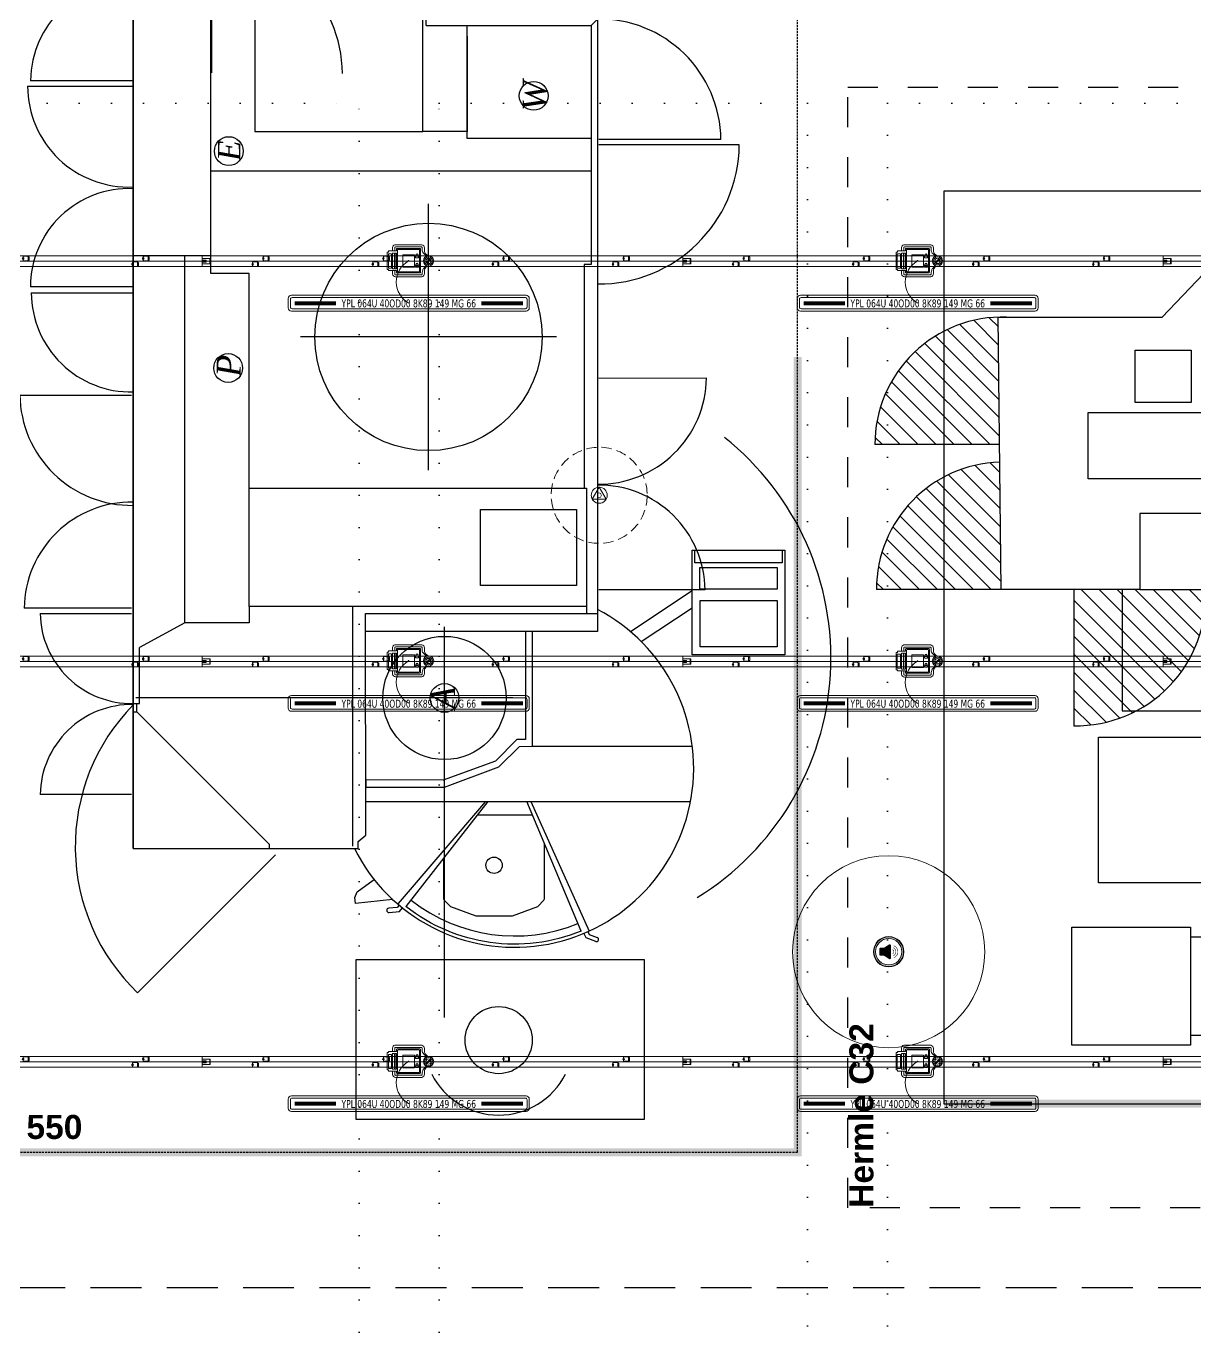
# Model space of a CAD drawing. Header units: centimetres. Extents: x 405564 to 502064, y 46284 to 60634.
# Drawn here: x 486577 to 487307, y 52656 to 53480 of the extents above; entities that cross this region are included whole.
import ezdxf
from ezdxf.enums import TextEntityAlignment as Align

# ---------------------------------------------------------------- set-up
doc = ezdxf.new("R2010")
doc.units = ezdxf.units.CM
for name, pattern in [('3+1_3b$0$DASHED', [0.25, 0.125, -0.125]), ('ACAD_ISO07W100', [3, 0, -3]), ('DASHED', [19.05, 12.7, -6.35]), ('DOT', [0.25, 0, -0.25]), ('HIDDEN', [9.525, 6.35, -3.175])]:
    doc.linetypes.add(name, pattern=pattern)
doc.layers.get('0').update_dxf_attribs({"color": 8, "lineweight": 9})
for name, color, linetype, lineweight in [('0-KRCN-AYDINLATMA-130426', 8, 'Continuous', 9), ('0-KRCN-MİMARİ-220526', 8, 'Continuous', 9), ('AM_6', 8, 'Continuous', 30)]:
    doc.layers.add(name, color=color, linetype=linetype, lineweight=lineweight)
for name, color, linetype in [('AS_DOS_TERAS_UST', 8, 'ACAD_ISO07W100'), ('AS_OLC_AKS', 8, 'Continuous'), ('AS_TEFR_CIHAZ', 8, 'Continuous'), ('bs_not', 8, 'Continuous')]:
    doc.layers.add(name, color=color, linetype=linetype)
doc.styles.add('2', font='arial.ttf', dxfattribs={"width": 0.9, "height": 200})
doc.styles.add('Kalin02', font='arialbd.ttf')
doc.styles.get("Standard").update_dxf_attribs({"font": 'timesi.ttf'})
doc.styles.add('TAHOMA', font='tahoma.ttf')

# ---------------------------------------------------------------- blocks, each defined once
blk = doc.blocks.new('YPL 064U 40OD00 8K89 149 MG 66')
at = {"layer": '0-KRCN-AYDINLATMA-130426'}
for points in [[(75.25, -2.9), (75.25, 2.9, 0.414214), (73.25, 4.9), (-73.25, 4.9, 0.414214), (-75.25, 2.9), (-75.25, -2.9, 0.414214), (-73.25, -4.9), (73.25, -4.9, 0.414214)], [(73.85, -2.5), (73.85, 2.5, 0.414214), (72.85, 3.5), (-72.85, 3.5, 0.414214), (-73.85, 2.5), (-73.85, -2.5, 0.414214), (-72.85, -3.5), (72.85, -3.5, 0.414214)]]:
    blk.add_lwpolyline(points, format="xyb", close=True, dxfattribs=at)
at = {"layer": '0-KRCN-AYDINLATMA-130426', "const_width": 2.51, "elevation": 1.25}
for points in [[(-71.34, -0.01), (-45.35, -0.01)], [(45.35, -0.01), (71.35, -0.01)]]:
    blk.add_lwpolyline(points, dxfattribs=at)
at = {"layer": '0-KRCN-AYDINLATMA-130426', "ltscale": 60, "style": 'TAHOMA', "width": 0.8}
blk.add_text('YPL 064U 40OD00 8K89 149 MG 66', height=5, dxfattribs=at).set_placement((0, -0.15), align=Align.MIDDLE_CENTER)
blk = doc.blocks.new('25A BUSBAR 3MT')
at = {"layer": '0-KRCN-AYDINLATMA-130426'}
for p, q in [((3000, 34), (0, 34)), ((0, 34), (0, -34)), ((3000, 0), (0, 0)), ((384.8, 17), (377.3, 17)), ((381, 28), (381, 22.2)), ((381, 20.5), (381, 13.5)), ((381, 11.8), (381, 6)), ((384, 31), (409, 31)), ((384, 3), (409, 3)), ((412, 26.8), (412, 28)), ((412, 28), (415.2, 28)), ((412, 6.8), (412, 6)), ((412, 5.7), (415.2, 5.7)), ((415.2, 26.8), (415.2, 28)), ((415.2, 6.8), (415.2, 5.7)), ((418.4, 26.8), (418.4, 6.8)), ((1134.8, 17), (1127.3, 17)), ((1131, 28), (1131, 22.2)), ((1131, 20.5), (1131, 13.5)), ((1131, 11.8), (1131, 6)), ((1134, 31), (1159, 31)), ((1134, 3), (1159, 3)), ((1162, 26.8), (1162, 28)), ((1162, 28), (1165.2, 28)), ((1162, 6.8), (1162, 6)), ((1162, 5.7), (1165.2, 5.7)), ((1165.2, 26.8), (1165.2, 28)), ((1165.2, 6.8), (1165.2, 5.7)), ((1168.4, 26.8), (1168.4, 6.8)), ((1884.8, 17), (1877.3, 17)), ((1881, 28), (1881, 22.2)), ((1881, 20.5), (1881, 13.5)), ((1881, 11.8), (1881, 6)), ((1884, 31), (1909, 31)), ((1884, 3), (1909, 3)), ((1912, 26.8), (1912, 28)), ((1912, 28), (1915.2, 28)), ((1912, 6.8), (1912, 6)), ((1912, 5.7), (1915.2, 5.7)), ((1915.2, 26.8), (1915.2, 28)), ((1915.2, 6.8), (1915.2, 5.7)), ((1918.4, 26.8), (1918.4, 6.8)), ((2634.8, 17), (2627.3, 17)), ((2631, 28), (2631, 22.2)), ((2631, 20.5), (2631, 13.5)), ((2631, 11.8), (2631, 6)), ((2634, 31), (2659, 31)), ((2634, 3), (2659, 3)), ((2662, 26.8), (2662, 28)), ((2662, 28), (2665.2, 28)), ((2662, 6.8), (2662, 6)), ((2662, 5.7), (2665.2, 5.7)), ((2665.2, 26.8), (2665.2, 28)), ((2665.2, 6.8), (2665.2, 5.7)), ((2668.4, 26.8), (2668.4, 6.8)), ((3000, 34), (3000, -34)), ((3000, 17), (3050, 17)), ((3000, 16), (3047, 16)), ((3047, 16), (3047, -16)), ((3048, 17), (3048, -17)), ((3050, 17), (3050, -17)), ((3000, -34), (0, -34)), ((318.3, -18.8), (310.8, -18.8)), ((314.5, -7.8), (314.5, -13.7)), ((314.5, -15.4), (314.5, -22.3)), ((314.5, -24), (314.5, -29.8)), ((317.5, -4.8), (342.5, -4.8)), ((317.5, -32.8), (342.5, -32.8)), ((345.5, -9), (345.5, -7.8)), ((345.5, -7.8), (348.7, -7.8)), ((345.5, -29), (345.5, -29.8)), ((345.5, -30.2), (348.7, -30.2)), ((348.7, -9), (348.7, -7.8)), ((348.7, -29), (348.7, -30.2)), ((351.9, -9), (351.9, -29)), ((1068.3, -18.8), (1060.8, -18.8)), ((1064.5, -7.8), (1064.5, -13.7)), ((1064.5, -15.4), (1064.5, -22.3)), ((1064.5, -24), (1064.5, -29.8)), ((1067.5, -4.8), (1092.5, -4.8)), ((1067.5, -32.8), (1092.5, -32.8)), ((1095.5, -9), (1095.5, -7.8)), ((1095.5, -7.8), (1098.7, -7.8)), ((1095.5, -29), (1095.5, -29.8)), ((1095.5, -30.2), (1098.7, -30.2)), ((1098.7, -9), (1098.7, -7.8)), ((1098.7, -29), (1098.7, -30.2)), ((1101.9, -9), (1101.9, -29)), ((1818.3, -18.8), (1810.8, -18.8)), ((1814.5, -7.8), (1814.5, -13.7)), ((1814.5, -15.4), (1814.5, -22.3)), ((1814.5, -24), (1814.5, -29.8)), ((1817.5, -4.8), (1842.5, -4.8)), ((1817.5, -32.8), (1842.5, -32.8)), ((1845.5, -9), (1845.5, -7.8)), ((1845.5, -7.8), (1848.7, -7.8)), ((1845.5, -29), (1845.5, -29.8)), ((1845.5, -30.2), (1848.7, -30.2)), ((1848.7, -9), (1848.7, -7.8)), ((1848.7, -29), (1848.7, -30.2)), ((1851.9, -9), (1851.9, -29)), ((2568.3, -18.8), (2560.8, -18.8)), ((2564.5, -7.8), (2564.5, -13.7)), ((2564.5, -15.4), (2564.5, -22.3)), ((2564.5, -24), (2564.5, -29.8)), ((2567.5, -4.8), (2592.5, -4.8)), ((2567.5, -32.8), (2592.5, -32.8)), ((2595.5, -9), (2595.5, -7.8)), ((2595.5, -7.8), (2598.7, -7.8)), ((2595.5, -29), (2595.5, -29.8)), ((2595.5, -30.2), (2598.7, -30.2)), ((2598.7, -9), (2598.7, -7.8)), ((2598.7, -29), (2598.7, -30.2)), ((2601.9, -9), (2601.9, -29)), ((3000, -16), (3047, -16)), ((3000, -17), (3050, -17))]:
    blk.add_line(p, q, dxfattribs=at)
for points in [[(418.4, 26.8), (412, 26.8), (412, 6.8), (418.4, 6.8)], [(1168.4, 26.8), (1162, 26.8), (1162, 6.8), (1168.4, 6.8)], [(1918.4, 26.8), (1912, 26.8), (1912, 6.8), (1918.4, 6.8)], [(2668.4, 26.8), (2662, 26.8), (2662, 6.8), (2668.4, 6.8)], [(3000, 5.9), (3023.1, 5.9), (3023.1, -5.9), (3000, -5.9)], [(351.9, -9), (345.5, -9), (345.5, -29), (351.9, -29)], [(1101.9, -9), (1095.5, -9), (1095.5, -29), (1101.9, -29)], [(1851.9, -9), (1845.5, -9), (1845.5, -29), (1851.9, -29)], [(2601.9, -9), (2595.5, -9), (2595.5, -29), (2601.9, -29)]]:
    blk.add_lwpolyline(points, close=True, dxfattribs=at)
for centre, radius in [((381, 17), 5.16), ((1131, 17), 5.16), ((1881, 17), 5.16), ((2631, 17), 5.16), ((3017.1, 0), 2.96), ((314.5, -18.8), 5.16), ((1064.5, -18.8), 5.16), ((1814.5, -18.8), 5.16), ((2564.5, -18.8), 5.16)]:
    blk.add_circle(centre, radius, dxfattribs=at)
for centre, start, end in [((384, 28), 90, 180), ((384, 6), 180, 270), ((409, 28), 0, 90), ((409, 6), 270, 0), ((1134, 28), 90, 180), ((1134, 6), 180, 270), ((1159, 28), 0, 90), ((1159, 6), 270, 0), ((1884, 28), 90, 180), ((1884, 6), 180, 270), ((1909, 28), 0, 90), ((1909, 6), 270, 0), ((2634, 28), 90, 180), ((2634, 6), 180, 270), ((2659, 28), 0, 90), ((2659, 6), 270, 0), ((317.5, -7.8), 90, 180), ((317.5, -29.8), 180, 270), ((342.5, -7.8), 0, 90), ((342.5, -29.8), 270, 0), ((1067.5, -7.8), 90, 180), ((1067.5, -29.8), 180, 270), ((1092.5, -7.8), 0, 90), ((1092.5, -29.8), 270, 0), ((1817.5, -7.8), 90, 180), ((1817.5, -29.8), 180, 270), ((1842.5, -7.8), 0, 90), ((1842.5, -29.8), 270, 0), ((2567.5, -7.8), 90, 180), ((2567.5, -29.8), 180, 270), ((2592.5, -7.8), 0, 90), ((2592.5, -29.8), 270, 0)]:
    blk.add_arc(centre, 3, start, end, dxfattribs=at)
blk = doc.blocks.new('DABLINE ÇIKIŞ NOKTASI')
at = {"layer": '0-KRCN-AYDINLATMA-130426'}
for p, q in [((-0.397, 0.245), (-0.397, 0.332)), ((-0.339, 0.245), (-0.339, 0.328)), ((-0.336, 0.398), (0.328, 0.398)), ((-0.321, 0.346), (0.318, 0.346)), ((0.335, 0.328), (0.335, 0.262)), ((-0.495, 0.217), (-0.525, 0.217)), ((-0.525, 0.217), (-0.525, -0.209)), ((-0.298, 0.245), (-0.495, 0.245)), ((-0.495, 0.245), (-0.495, 0.217)), ((-0.298, 0.245), (-0.298, 0.291)), ((-0.281, 0.308), (0.278, 0.308)), ((-0.274, 0.266), (-0.274, -0.256)), ((-0.257, 0.283), (0.254, 0.283)), ((0, 0), (-0.019, 0)), ((0, 0), (0, 0.019)), ((0, 0), (0.019, 0)), ((0, 0), (0, -0.019)), ((0.172, 0.117), (0.172, 0.075)), ((0.172, 0.117), (0.246, 0.117)), ((0.172, 0.075), (0.246, 0.075)), ((0.178, 0.117), (0.178, 0.143)), ((0.187, 0.117), (0.187, 0.143)), ((0.231, 0.138), (0.231, 0.143)), ((0.231, 0.138), (0.239, 0.138)), ((0.239, 0.138), (0.239, 0.143)), ((0.246, 0.117), (0.246, 0.075)), ((0.271, -0.256), (0.271, 0.266)), ((0.296, -0.279), (0.296, 0.291)), ((0.394, 0.233), (0.394, 0.319)), ((0.529, 0.05), (0.434, -0.03)), ((0.451, -0.052), (0.546, 0.031)), ((-0.525, -0.209), (-0.493, -0.209)), ((-0.493, -0.24), (-0.493, -0.209)), ((-0.298, -0.24), (-0.493, -0.24)), ((-0.396, -0.24), (-0.396, -0.322)), ((-0.339, -0.24), (-0.339, -0.324)), ((-0.298, -0.24), (-0.298, -0.279)), ((-0.281, -0.297), (0.278, -0.297)), ((-0.257, -0.273), (0.254, -0.273)), ((0.172, -0.11), (0.172, -0.151)), ((0.172, -0.11), (0.246, -0.11)), ((0.172, -0.151), (0.246, -0.151)), ((0.178, -0.11), (0.178, -0.083)), ((0.187, -0.11), (0.187, -0.083)), ((0.231, -0.11), (0.231, -0.083)), ((0.239, -0.11), (0.239, -0.083)), ((0.246, -0.11), (0.246, -0.151)), ((0.335, -0.282), (0.335, -0.324)), ((0.394, -0.221), (0.394, -0.312)), ((-0.322, -0.341), (0.318, -0.341)), ((-0.317, -0.391), (0.328, -0.391))]:
    blk.add_line(p, q, dxfattribs=at)
for points in [[(-0.497, 0.174), (-0.419, 0.174), (-0.419, -0.176), (-0.497, -0.176)], [(-0.396, 0.194), (-0.343, 0.194), (-0.343, -0.193), (-0.396, -0.193)], [(-0.333, 0.194), (-0.296, 0.194), (-0.296, -0.193), (-0.333, -0.193)], [(-0.143, 0.153), (0.143, 0.153), (0.143, -0.153), (-0.143, -0.153)]]:
    blk.add_lwpolyline(points, close=True, dxfattribs=at)
for radius in [0.127, 0.0967, 0.0641]:
    blk.add_circle((0.491, -0.001), radius, dxfattribs=at)
for centre, radius, start, end in [((-0.315, 0.318), 0.083, 105.0378, 170.3257), ((-0.321, 0.328), 0.0173, 90, 180), ((0.318, 0.328), 0.0173, 0, 90), ((0.303, 0.311), 0.0907, 5.5318, 74.2602), ((-0.281, 0.291), 0.0173, 90, 180), ((-0.257, 0.266), 0.0173, 90, 180), ((0.209, 0.143), 0.0306, 0, 180), ((0.209, 0.143), 0.022, 0, 180), ((0.254, 0.266), 0.0173, 0, 90), ((0.278, 0.291), 0.0173, 0, 90), ((-0.314, -0.308), 0.083, 189.6743, 267.7515), ((-0.322, -0.324), 0.0173, 180, 270), ((-0.281, -0.279), 0.0173, 180, 270), ((-0.257, -0.256), 0.0173, 180, 270), ((0.209, -0.083), 0.0306, 0, 180), ((0.209, -0.083), 0.022, 0, 180), ((0.254, -0.256), 0.0173, 270, 0), ((0.278, -0.279), 0.0173, 270, 0), ((0.318, -0.324), 0.0173, 270, 0), ((0.303, -0.304), 0.0907, 285.7398, 354.4682)]:
    blk.add_arc(centre, radius, start, end, dxfattribs=at)
for points in [[(0.335, 0.262), (0.345, 0.219), (0.388, 0.172), (0.446, 0.118)], [(0.394, 0.233), (0.411, 0.185), (0.441, 0.155), (0.473, 0.125)]]:
    blk.add_spline(points, degree=3, dxfattribs=at)
for points, knots in [([(0.335, -0.282), (0.339, -0.262), (0.349, -0.216), (0.374, -0.181), (0.445, -0.101), (0.435, -0.116)], [0, 0, 0, 0, 3.352448, 7.608656, 11.436508, 11.436508, 11.436508, 11.436508]), ([(0.394, -0.221), (0.4, -0.204), (0.413, -0.167), (0.444, -0.14), (0.458, -0.124)], [0, 0, 0, 0, 3.152774, 6.811768, 6.811768, 6.811768, 6.811768])]:
    blk.add_open_spline(points, degree=3, knots=knots, dxfattribs=at)
blk.add_open_spline([(0.435, -0.116), (0.435, -0.116), (0.434, -0.117), (0.434, -0.118)], degree=3, dxfattribs=at)
blk = doc.blocks.new('KD')
at = {"layer": '0-KRCN-AYDINLATMA-130426'}
for p, q in [((0, 5), (-4.33, -2.5)), ((4.33, -2.5), (0, 5)), ((4.33, -2.5), (-4.33, -2.5))]:
    blk.add_line(p, q, dxfattribs=at)
at = {"layer": '0-KRCN-AYDINLATMA-130426', "linetype": 'HIDDEN'}
blk.add_circle((0, 0), 30, dxfattribs=at)
at = {"layer": '0-KRCN-AYDINLATMA-130426'}
blk.add_circle((0, 0), 5, dxfattribs=at)
at = {"layer": '0-KRCN-AYDINLATMA-130426', "style": '2'}
blk.add_text('D', height=3.36, dxfattribs=at).set_placement((0, 0), align=Align.MIDDLE_CENTER)
blk = doc.blocks.new('SIVA ÜSTÜ TİPİ HOPARLÖR')
at = {"layer": '0-KRCN-AYDINLATMA-130426'}
h = blk.add_hatch(color=256, dxfattribs=at)
h.dxf.hatch_style = 1
h.paths.add_polyline_path([(9.24, 0, 1), (-9.24, 0, 1)])
h.paths.add_polyline_path([(8.23, 0, -1), (-8.23, 0, -1)], flags=16)
h.paths.add_polyline_path([(1.25, -3.88, -0.598176), (0.27, -4.41), (-2.7, -2.45, 0.147433), (-3.05, -2.34), (-5.09, -2.34, -0.414214), (-5.72, -1.71), (-5.72, 1.71, -0.414214), (-5.09, 2.34), (-3.05, 2.34, 0.147433), (-2.7, 2.45), (0.27, 4.41, -0.598176), (1.25, 3.88)], flags=0)
h = blk.add_hatch(color=256, dxfattribs=at)
h.dxf.hatch_style = 1
h.paths.add_polyline_path([(0.27, -4.41, 0.598176), (1.25, -3.88), (1.25, 3.88, 0.598176), (0.27, 4.41), (-2.7, 2.45, -0.147433), (-3.05, 2.34), (-5.09, 2.34, 0.414214), (-5.72, 1.71), (-5.72, -1.71, 0.414214), (-5.09, -2.34), (-3.05, -2.34, -0.147433), (-2.7, -2.45)])
at = {"layer": '0-KRCN-AYDINLATMA-130426', "const_width": 0.317}
blk.add_lwpolyline([(0.27, -4.41, 0.598176), (1.25, -3.88), (1.25, 3.88, 0.598176), (0.27, 4.41), (-2.7, 2.45, -0.147433), (-3.05, 2.34), (-5.09, 2.34, 0.414214), (-5.72, 1.71), (-5.72, -1.71, 0.414214), (-5.09, -2.34), (-3.05, -2.34, -0.147433), (-2.7, -2.45)], format="xyb", close=True, dxfattribs=at)
for points in [[(2.41, 1.29, -0.601398), (2.41, -1.29)], [(2.8, 2.51, -0.658812), (2.8, -2.51)], [(3.19, 3.72, -0.680488), (3.19, -3.72)]]:
    blk.add_lwpolyline(points, format="xyb", dxfattribs=at)
at = {"layer": '0-KRCN-AYDINLATMA-130426'}
blk.add_circle((0, 0), 60, dxfattribs=at)
at = {"layer": '0-KRCN-AYDINLATMA-130426', "ltscale": 0.1}
for radius in [9.5, 9.24, 8.23]:
    blk.add_circle((0, 0), radius, dxfattribs=at)
blk = doc.blocks.new('G$C546873DE')
at = {"layer": '0-KRCN-AYDINLATMA-130426'}
for centre in [(16259.11, 6186.79), (16576.97, 6186.79), (16259.11, 5936.94), (16576.97, 5936.79), (16259.11, 5686.79), (16576.97, 5686.79)]:
    blk.add_arc(centre, 15.15, 119.67587, 240.92718, dxfattribs=at)
for name, p, xscale, yscale, zscale in [('DABLINE ÇIKIŞ NOKTASI', (16251.61, 6199.95, -317.03), 25.4, 25.4, 25.4), ('DABLINE ÇIKIŞ NOKTASI', (16569.47, 6199.95, -317.03), 25.4, 25.4, 25.4), ('25A BUSBAR 3MT', (15822.81, 6199.75, -441.6), 0.1, 0.1, 0.1), ('25A BUSBAR 3MT', (16122.81, 6199.75, -441.6), 0.1, 0.1, 0.1), ('25A BUSBAR 3MT', (16422.81, 6199.75, -441.6), 0.1, 0.1, 0.1), ('25A BUSBAR 3MT', (16722.81, 6199.75, -441.6), 0.1, 0.1, 0.1), ('DABLINE ÇIKIŞ NOKTASI', (16251.61, 5950.1, -317.03), 25.4, 25.4, 25.4), ('DABLINE ÇIKIŞ NOKTASI', (16569.47, 5949.95, -317.03), 25.4, 25.4, 25.4), ('25A BUSBAR 3MT', (15822.81, 5949.75, -441.6), 0.1, 0.1, 0.1), ('25A BUSBAR 3MT', (16122.81, 5949.75, -441.6), 0.1, 0.1, 0.1), ('25A BUSBAR 3MT', (16422.81, 5949.75, -441.6), 0.1, 0.1, 0.1), ('25A BUSBAR 3MT', (16722.81, 5949.75, -441.6), 0.1, 0.1, 0.1), ('YPL 064U 40OD00 8K89 149 MG 66', (16251.75, 5923.55), 1.000014702709283, 1.000014702709283, 1.000014702709283), ('DABLINE ÇIKIŞ NOKTASI', (16251.61, 5699.95, -317.03), 25.4, 25.4, 25.4), ('DABLINE ÇIKIŞ NOKTASI', (16569.47, 5699.95, -317.03), 25.4, 25.4, 25.4), ('25A BUSBAR 3MT', (15822.81, 5699.75, -441.6), 0.1, 0.1, 0.1), ('25A BUSBAR 3MT', (16122.81, 5699.75, -441.6), 0.1, 0.1, 0.1), ('25A BUSBAR 3MT', (16422.81, 5699.75, -441.6), 0.1, 0.1, 0.1), ('25A BUSBAR 3MT', (16722.81, 5699.75, -441.6), 0.1, 0.1, 0.1)]:
    blk.add_blockref(name, p, dxfattribs=dict(at, xscale=xscale, yscale=yscale, zscale=zscale))
for name, p in [('YPL 064U 40OD00 8K89 149 MG 66', (16251.75, 6173.55)), ('YPL 064U 40OD00 8K89 149 MG 66', (16569.61, 6173.55)), ('KD', (16370.68, 6053.55)), ('YPL 064U 40OD00 8K89 149 MG 66', (16569.61, 5923.55)), ('SIVA ÜSTÜ TİPİ HOPARLÖR', (16551.48, 5768.47)), ('YPL 064U 40OD00 8K89 149 MG 66', (16251.75, 5673.55)), ('YPL 064U 40OD00 8K89 149 MG 66', (16569.61, 5673.55))]:
    blk.add_blockref(name, p, dxfattribs=at)
blk = doc.blocks.new('HermleC32')
at = {"layer": 'AS_TEFR_CIHAZ', "linetype": 'Continuous', "ltscale": 0.075}
h = blk.add_hatch(dxfattribs=at)
h.set_pattern_fill('ACET-2D-ANSI31', color=256, scale=2.5)
h.set_pattern_definition([(45, (1e-10, 0), (-5.61266008, 5.61266008), [])])
h.paths.add_polyline_path([(238074.94, -42456.2, -0.054975), (238047.09, -42460.96), (238047.09, -42396.16), (238054.13, -42396.16), (238054.13, -42282.63), (238068.99, -42206.85, -0.011919), (238074.94, -42208.4)])
h.paths.add_polyline_path([(238074.94, -42208.4, -0.753552), (238074.94, -42456.2)])
h.paths.add_polyline_path([(237915.53, -41953.02, -0.404764), (237995.14, -42030.09), (237915.53, -42030.97)])
h.paths.add_polyline_path([(237904.63, -42031.09), (237825.02, -42031.97), (237825.02, -41954.02, -0.404764)])
h.paths.add_polyline_path([(237749.33, -42107.53), (237749.33, -42116.59, -0.126853), (237739.95, -42077.33), (237825.02, -42077.33), (237825.02, -42107.53)])
h.paths.add_polyline_path([(237825.02, -42107.53), (237825.02, -42118.55), (237825.02, -42159.48, 0.026405), (237816.49, -42159.48, -0.263623), (237749.33, -42116.59), (237749.33, -42107.53)])
h.paths.add_polyline_path([(237816.49, -42159.48, 0.026405), (237825.02, -42159.48), (237825.02, -42241.63), (237739.95, -42241.63, -0.403986)])
h.paths.add_polyline_path([(237546.63, -42172.65), (237607.86, -42172.65, -0.425987), (237546.63, -42232.65)])
at = {"layer": 'AS_TEFR_CIHAZ', "color": 1, "linetype": '3+1_3b$0$DASHED', "ltscale": 150}
blk.add_lwpolyline([(237438.87, -41936.16), (238138.87, -41936.16), (238138.87, -42456.16), (237438.87, -42456.16), (237438.87, -41936.16)], dxfattribs=at)
at = {"layer": 'AS_TEFR_CIHAZ', "linetype": 'Continuous', "ltscale": 0.075}
for points in [[(237825.02, -42031.97), (237825.02, -41954.02)], [(237915.53, -42030.91), (237915.53, -41952.96)], [(237825.02, -42031.97), (237995.14, -42030.09), (237995.14, -42132.48), (238054.13, -42188.65), (238054.13, -42396.16), (238047.09, -42396.16)], [(237825.02, -42118.55), (237825.02, -42031.97)], [(237615.81, -42172.65), (237641.86, -42172.65), (237641.86, -42092.65), (237732.87, -42092.65), (237732.87, -42239.47), (237615.81, -42239.47)], [(237825.02, -42107.53), (237749.33, -42107.53), (237749.33, -42159.48), (237825.02, -42159.48)], [(237546.63, -42150.18), (237546.63, -42172.65), (237607.86, -42172.65), (237607.86, -42150.18)], [(237615.81, -42172.65), (237615.81, -42239.47)], [(238068.99, -42206.85), (238054.13, -42282.63)], [(237732.87, -42288.38), (237732.87, -42252.38), (237825.02, -42252.38)], [(237617.48, -42261.81), (237617.48, -42367.34), (237725.42, -42367.34), (237725.42, -42325.92)], [(237825.99, -42288.38), (237721.78, -42288.38), (237721.78, -42261.81), (237654.82, -42261.81)], [(237725.42, -42325.92), (237825.99, -42325.92)], [(237654.82, -42339.45), (237725.42, -42339.86)], [(238047.09, -42460.96), (238047.09, -42396.16)]]:
    blk.add_lwpolyline(points, dxfattribs=at)
at = {"layer": 'AS_TEFR_CIHAZ', "color": 1, "const_width": 5}
for points in [[(237503.87, -41996.16), (237503.87, -42396.16)], [(238073.87, -42196.16), (238073.87, -42396.16), (237788.87, -42396.16)]]:
    blk.add_lwpolyline(points, dxfattribs=at)
at = {"layer": 'AS_TEFR_CIHAZ', "color": 1}
blk.add_lwpolyline([(237503.87, -41996.16), (237503.87, -42396.16), (238073.87, -42396.16), (238073.87, -41996.16), (237503.87, -41996.16)], dxfattribs=at)
at = {"layer": 'AS_TEFR_CIHAZ', "linetype": 'Continuous', "ltscale": 0.075}
for points in [[(237540.39, -42076.09), (237614.11, -42076.09), (237614.11, -42150.18), (237540.39, -42150.18)], [(237894.25, -42086.27), (237935.5, -42086.27), (237935.5, -42161.63), (237894.25, -42161.63)], [(237825.02, -42396.16), (238047.09, -42396.16), (238047.09, -42229.98), (237995.52, -42229.98), (237995.52, -42186.83), (237918.16, -42186.83), (237918.16, -42229.34), (237872.4, -42229.34), (237872.4, -42118.55), (237825.02, -42118.55)], [(237941.91, -42115.49), (237974.43, -42115.49), (237974.43, -42150.61), (237941.91, -42150.61)], [(237503.87, -42261.81), (237654.82, -42261.81), (237654.82, -42344.74), (237503.87, -42344.74)]]:
    blk.add_lwpolyline(points, close=True, dxfattribs=at)
for points in [[(237825.02, -42077.33), (237739.95, -42077.33, 0.435032), (237825.02, -42159.48)], [(237825.02, -42241.63), (237739.95, -42241.63, -0.435032), (237825.02, -42159.48)], [(237546.63, -42172.65), (237546.63, -42232.65, 0.425987), (237607.86, -42172.65)], [(238068.99, -42206.85, -0.864074), (238047.09, -42460.96)]]:
    blk.add_lwpolyline(points, format="xyb", dxfattribs=at)
for centre, start in [((237825.02, -42033.67), 1.85473), ((237915.53, -42032.66), 358.14527)]:
    blk.add_arc(centre, 79.65, start, 90, dxfattribs=at)
at = {"layer": 'AS_TEFR_CIHAZ', "insert": (237438.87, -41937.11), "char_height": 15, "attachment_point": 1, "style": 'Kalin02'}
blk.add_mtext_dynamic_manual_height_columns('Hermle C32', width=588.2143, gutter_width=750, heights=[89.27], dxfattribs=at)
blk = doc.blocks.new('Elektro-Einspeisung')
at = {"layer": 'AS_OLC_AKS'}
blk.add_circle((0, 0), 90, dxfattribs=at)
at = {"layer": 'AM_6'}
blk.add_text('E', height=140, dxfattribs=at).set_placement((2.1, -2.2, 0), align=Align.MIDDLE_CENTER)
blk = doc.blocks.new('LUFT-1')
at = {"layer": 'AS_OLC_AKS'}
blk.add_circle((0.3, 0), 90, dxfattribs=at)
at = {"layer": 'AM_6'}
blk.add_text('P', height=150, dxfattribs=at).set_placement((13.7, -3.2, 0), align=Align.MIDDLE_CENTER)
blk = doc.blocks.new('KW-VL-1')
at = {"layer": 'AS_OLC_AKS'}
blk.add_circle((1, 0), 180, dxfattribs=at)
at = {"layer": 'AM_6'}
blk.add_text('W', height=300, dxfattribs=at).set_placement((0, -14, 0), align=Align.MIDDLE_CENTER)
blk = doc.blocks.new('Absaugsymbol')
at = {"layer": 'AS_OLC_AKS'}
blk.add_circle((0, 0, 103958), 180, dxfattribs=at)
at = {"layer": 'AM_6'}
blk.add_text('A', height=300, dxfattribs=at).set_placement((3, 18, 103958), align=Align.MIDDLE_CENTER)
blk = doc.blocks.new('G552-PW_Daufsicht')
at = {"layer": 'AS_TEFR_CIHAZ'}
for p, q in [((1892, 2651.9), (1892, 1954)), ((561.5, 1954), (561.6, 2624.9)), ((2530.5, 2580.5), (2530.5, 1950)), ((2568.7, 1950), (2568.7, 2585.9)), ((3821.5, 2603.9), (3821.5, 1945)), ((3855.5, 1945), (3855.5, 2585.9)), ((-602.7, 1954.2), (-602.6, 2524.9)), ((527.5, 2524.9), (527.5, 1954)), ((-1841, 1916.9), (-979.1, 1054.8)), ((-86.7, 1945), (-940, 1945)), ((-940, 1945), (-940, 1092.6)), ((-916, 1092.6), (-87, 1921.9)), ((-86.7, 1945), (-87, 1921.9)), ((-87, 1921.9), (-33.5, 1921.9)), ((-33.5, 1945), (-86.7, 1945)), ((4240, 1945), (-33.5, 1945)), ((-33.5, 1945), (-33.5, 1905)), ((0, -427), (0, 1927.1)), ((470, 1622), (314.4, 1905)), ((470, 1220), (470, 1622)), ((470, 1622), (2762.7, 1622)), ((2651, 1220), (2651, 1460)), ((2651, 1460), (2762.7, 1460)), ((3290.4, -915), (3290.4, 1460)), ((3905, 1454), (4713, 1454)), ((572, 1220), (470, 1220)), ((1310.9, 1220), (2651, 1220)), ((-940, 1092.6), (-916, 1092.6)), ((-940, 1092.6), (-940, 538.8)), ((2255, -699.2), (2255, 899.2)), ((-940, 538.8), (-896, 538.8)), ((-925, 573), (572, 573)), ((-896, 538.8), (-856.8, 491.2)), ((-896, 538.8), (-890.3, 531.8)), ((-856.8, 491.2), (527, 494)), ((414.4, -955), (414.4, 494)), ((527, 494), (527, -955)), ((-1339.6, 346.4), (-1334.4, 282)), ((-1308.4, 295.2), (-1312.7, 348.6)), ((-1334.4, 282), (-1311.6, 262.4)), ((-1294.5, 283.3), (-1308.4, 295.2)), ((-1302.5, 240.6), (-647.5, -272.5)), ((1423.5, 100), (3086.5, 100)), ((4200, 114.9), (4200, -915)), ((4200, 114.9), (4240, 114.9)), ((-1995, 0), (444, 0)), ((-729.9, -208.2), (-729.9, -547.6)), ((-1456.2, -853), (-647.5, -514.3)), ((-647.5, -539), (-1456.2, -903.4)), ((-301.5, -549), (-301.5, -1547.6)), ((-1521, -944.4), (-1498.2, -883.9)), ((-1498.2, -883.9), (-1469.8, -870.8)), ((-1476.9, -903.8), (-1495.7, -953.9)), ((-1459, -895.6), (-1476.9, -903.8)), ((1310.9, -886.7), (527, -886.7)), ((2707.5, -871.5), (1310.9, -871.5)), ((1310.9, -871.5), (1310.9, -886.7)), ((2707.5, -915), (2707.5, -871.5)), ((4240, -955), (414.4, -955)), ((674.5, -1627.9), (674.5, -964)), ((1998.5, -964), (1998.4, -1635.9)), ((3495, -915), (2707.5, -915)), ((3454, -1841), (3454, -964)), ((3488, -1725.9), (3488, -964)), ((4240, -955), (4200, -915)), ((4240, -922.5), (4240, -955)), ((352, -1229), (563, -1547.1)), ((669.7, -1547.1), (414.1, -1161.7))]:
    blk.add_line(p, q, dxfattribs=at)
at = {"layer": 'AS_TEFR_CIHAZ', "color": 1, "const_width": 50}
blk.add_lwpolyline([(2129.8, -2205.3), (-2837.6, -2205.3), (-2837.6, 3600)], dxfattribs=at)
at = {"layer": 'AS_TEFR_CIHAZ', "color": 1, "linetype": 'DASHED'}
blk.add_lwpolyline([(7097.2, -2205.3), (7097.2, 3600), (-2837.6, 3600), (-2837.6, -2205.3)], close=True, dxfattribs=at)
at = {"layer": 'AS_TEFR_CIHAZ', "linetype": 'HIDDEN'}
for points in [[(4611.8, 2500), (5611.8, 2500), (5611.8, 1500), (4611.8, 1500)], [(5587.2, -119.3), (5587.2, 640.7), (4577.2, 640.7), (4577.2, -119.3)], [(5070, -1104), (5850, -1104), (5850, -1704), (5070, -1704)]]:
    blk.add_lwpolyline(points, close=True, dxfattribs=at)
at = {"layer": 'AS_TEFR_CIHAZ'}
for points in [[(-940, 1945), (4540, 1945), (4540, 1460), (4240, 1460), (4240, 1185)], [(-33.5, 1905), (314.4, 1905)], [(2762.7, 1945), (2762.7, 1460), (4240, 1460)], [(-1255, 327.7), (-1257.7, 325.3), (-1283.1, 556.5), (-1245.8, 560.5), (-1211.6, 545.4), (-1137.8, 444.9), (-1133.8, 439.4)], [(-647.5, 491.9), (-647.5, -1536.3)], [(-647.5, -255.9), (-1284.4, 289.4)], [(4132.6, -140.5), (3537, -140.5), (3537, 135.3), (4240, 135.3), (4240, -140.5), (4240, -140.5)], [(-1003.3, 5.5), (-1254.9, 5.5), (-1263.4, 2), (-1302.1, -36.7), (-1359.9, -195.5), (-1359.7, -424.1), (-1302.1, -582.3), (-1263.4, -621), (-1254.9, -624.5), (-911.2, -624.7)], [(4200, -140.5), (4200, -140.5), (4200, -915), (3495, -915), (3495, -140.5), (4200, -140.5)]]:
    blk.add_lwpolyline(points, dxfattribs=at)
for points in [[(1310.9, -886.7), (572, -886.7), (572, 1220), (1310.9, 1220)], [(3537, 135.3), (4240, 135.3), (4240, 1185), (3537, 1185)], [(4240, -149.5), (5243.2, -149.5), (5243.2, 678), (4240, 678)], [(-556.5, 491.8), (-556.5, 0), (-431, -339), (-303.5, -469.2), (-301.5, -549), (414.4, -549), (414.4, -505.6), (-245.2, -505.6), (-258.5, -505.5), (-258.5, -451.4), (-394.1, -319.1), (-514.1, 7.5), (-511.2, 491.9)], [(5073.9, -263), (4240, -263), (4240, -149.5), (5073.9, -149.5)], [(702, -225), (1177, -225), (1177, -825), (702, -825)], [(5445, -263), (4240, -263), (4240, -922.5), (5445, -922.5)], [(269.1, -1547.1), (923.2, -1547.1), (923.2, -2126.1), (269.1, -2126.1)], [(844.6, -1563.5), (923.3, -1563.5), (923.3, -2109.5), (844.6, -2109.5)], [(318.8, -1595.5), (608.1, -1595.5), (608.1, -2077.5), (318.8, -2077.5)], [(678.8, -1595.3), (815.2, -1595.3), (815.2, -2076.7), (678.8, -2076.7)]]:
    blk.add_lwpolyline(points, close=True, dxfattribs=at)
for points in [[(-940, 563, 1.374117), (553.6, -954.5, -1)], [(-1456.2, -853, -0.269846), (-1302.5, 240.7, 2.380885)], [(-1262.3, 207.8, 0.270288), (-1408.7, -833.1, 3.362582)]]:
    blk.add_lwpolyline(points, format="xyb", dxfattribs=at)
for centre, radius in [((2255, 100), 710), ((0, 0), 385), ((-1044.9, -309.5), 51)]:
    blk.add_circle(centre, radius, dxfattribs=at)
for centre, radius, start, end in [((1901, 1954), 698, 90.73879, 180.73879), ((552.5, 1954), 671, 359.23148, 89.23148), ((2534.3, 1957.6), 622.9, 90.35199, 181.16104), ((2567.3, 1972.1), 613.8, 357.53667, 89.8676), ((3822.7, 1972.1), 631.8, 90.10915, 182.40451), ((3846.5, 1954), 632, 359.18405, 89.18405), ((-611.7, 1954), 571, 359.09688, 89.09688), ((536.5, 1954), 571, 90.90312, 180.90312), ((-928.5, 1042.3), 1264, 45.57775, 136.21448), ((3896, 1455), 817, 270.35065, 359.92987), ((-1326.2, 347.5), 13.5, 4.65685, 184.65685), ((-1508.4, -949.1), 13.5, 159.34315, 339.34315), ((665.5, -964), 664, 270.77662, 0.77662), ((2007.5, -964), 672, 179.23262, 269.23262), ((3463, -964), 877, 179.41201, 269.41201), ((3479, -964), 762, 270.67674, 0.67674), ((250, -655), 1758, 211.67214, 321.57102)]:
    blk.add_arc(centre, radius, start, end, dxfattribs=at)
for name, p in [('LUFT-1', (2060.4, 1351.1)), ('Elektro-Einspeisung', (3415.6, 1347.3))]:
    blk.add_blockref(name, p, dxfattribs=at)
at = {"layer": 'AS_TEFR_CIHAZ', "xscale": 0.5000000000000007, "yscale": 0.5000000000000007, "zscale": 0.5000000000000007}
for name, p in [('Absaugsymbol', (0, 0, -51979.2)), ('KW-VL-1', (3760.5, -556.6))]:
    blk.add_blockref(name, p, dxfattribs=at)
at = {"layer": 'AS_TEFR_CIHAZ', "insert": (-2604.1, 3297.9), "char_height": 150, "attachment_point": 1, "rotation": 270, "style": 'Kalin02'}
blk.add_mtext_dynamic_manual_height_columns('GROB 550', width=5907.316, gutter_width=7500, heights=[1370.8], dxfattribs=at)
blk = doc.blocks.new('A1-Tefris-R01')
at = {"layer": 'AS_TEFR_CIHAZ', "linetype": 'HIDDEN', "ltscale": 5}
blk.add_lwpolyline([(17950, -4090), (8580, -4090)], dxfattribs=at)
at = {"layer": 'bs_not'}
for p, q in [((11083.17, -3884.95), (11263.17, -3884.95)), ((11083.17, -3984.95), (11083.17, -3884.95)), ((11263.17, -3884.95), (11263.17, -3984.95)), ((11263.17, -3984.95), (11083.17, -3984.95))]:
    blk.add_line(p, q, dxfattribs=at)
blk.add_circle((11172.18, -3935.27), 20.96, dxfattribs=at)
blk.add_arc((11172.18, -3935.27), 46.86, 206.90343, 333.09657, dxfattribs=at)
at = {"layer": 'AS_OLC_AKS', "xscale": 0.1000000000000011, "yscale": 0.1000000000000011, "zscale": 0.1000000000000011, "rotation": 90}
blk.add_blockref('G552-PW_Daufsicht', (11138.4, -3721.59), dxfattribs=at)
at = {"layer": 'AS_TEFR_CIHAZ', "rotation": 90}
blk.add_blockref('HermleC32', (-30545.87, -241478.87), dxfattribs=at)
blk = doc.blocks.new('A$C6A10306C')
at = {"layer": 'AS_DOS_TERAS_UST', "linetype": 'DOT', "ltscale": 80}
for p, q in [((15985.68, -7201.45), (16220.68, -7201.45)), ((16220.68, -8451.45), (16220.68, -7201.45)), ((16270.68, -8451.45), (16270.68, -7201.45)), ((16270.68, -7201.45), (16500.68, -7201.45)), ((16500.68, -7201.45), (16500.68, -8451.45)), ((16550.68, -7201.45), (16785.68, -7201.45)), ((16550.68, -7201.45), (16550.68, -8451.45))]:
    blk.add_line(p, q, dxfattribs=at)
blk.add_blockref('A1-Tefris-R01', (5135.68, -3851.45))

msp = doc.modelspace()

# ---------------------------------------------------------------- block references
at = {"layer": '0-KRCN-AYDINLATMA-130426'}
msp.add_blockref('G$C546873DE', (470564.07, 47134.02), dxfattribs=at)

# ---------------------------------------------------------------- next in the draw order: block references
at = {"layer": '0-KRCN-MİMARİ-220526'}
msp.add_blockref('A$C6A10306C', (470564.07, 60634.02), dxfattribs=at)

doc.saveas('drawing.dxf')
